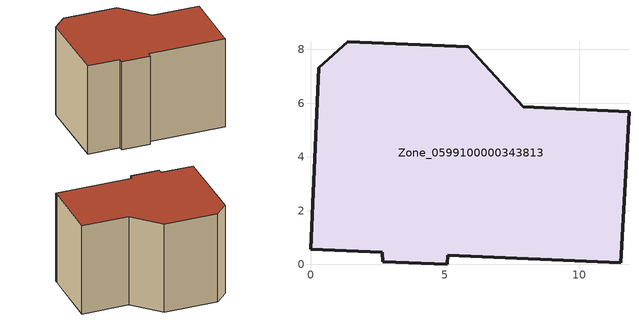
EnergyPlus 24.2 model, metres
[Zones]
Zone_0599100000343813
 floor ground (C_G): 0.31,7.31 1.38,8.29 5.87,8.1 7.92,5.87 11.85,5.68 11.57,0.38 11.53,0.07 5.11,0.35 5.09,0 2.68,0.1 2.67,0.45 0,0.57 z1.32
 wall outside (C_F): 2.68,0.1 5.09,0 5.11,0.35 11.53,0.07 11.57,0.38 11.85,5.68 7.92,5.87 5.87,8.1 1.38,8.29 0.31,7.31 0,0.57 2.67,0.45 2.68,0.1 z1.32:9.21
 roof outside (C_R): 0.31,7.31 0,0.57 2.67,0.45 2.68,0.1 5.09,0 5.11,0.35 11.53,0.07 11.57,0.38 11.85,5.68 7.92,5.87 5.87,8.1 1.38,8.29 z9.21
[BUILDING]
Pand.0599100000343813: North Axis=0; Terrain=City; Loads Convergence Tolerance Value=0.04; Temperature Convergence Tolerance Value=0.4; Solar Distribution=FullExterior; Maximum Number of Warmup Days=25; Minimum Number of Warmup Days=1
[Site:Location]
Rotterdam.The.Hague.AP_ZH_NLD Design_Conditions: Latitude=51.96; Longitude=4.45; Time Zone=1; Elevation=-4.5
[SITE:GROUNDTEMPERATURE:BUILDINGSURFACE]
18, 18, 18, 18, 18, 18, 18, 18, 18, 18, 18, 18
[MATERIAL] Thermal Absorptance=0.9; Solar Absorptance=0.7; Visible Absorptance=0.7
Name | Roughness | Thickness | Conductivity | Density | Specific Heat
G.TC.1992-2005 | MediumSmooth | 0.15 | 0.06 | 540 | 1210
F.TC.1992-2005 | Rough | 0.3 | 0.12 | 1920 | 840
R.TC.1992-2005 | MediumRough | 0.2 | 0.08 | 1500 | 1000
[CONSTRUCTION]
C_G: G.TC.1992-2005
C_F: F.TC.1992-2005
C_R: R.TC.1992-2005
[ZONE]
Zone_0599100000343813: Type=1; Multiplier=1; Ceiling Height=Autocalculate; Volume=Autocalculate; Floor Area=autocalculate; Part of Total Floor Area=Yes
[ZONEINFILTRATION:DESIGNFLOWRATE]
Infil_Zone_0599100000343813: Zone or ZoneList or Space or SpaceList=Zone_0599100000343813; Schedule=AlwaysOn; Design Flow Rate Calculation Method=Flow/Area; Flow Rate per Floor Area=0.0015; Constant Term Coefficient=1; Temperature Term Coefficient=0; Velocity Term Coefficient=0; Velocity Squared Term Coefficient=0
[HVACTEMPLATE:ZONE:IDEALLOADSAIRSYSTEM]
Zone_0599100000343813: Maximum Heating Supply Air Temperature=50; Minimum Cooling Supply Air Temperature=13; Maximum Heating Supply Air Humidity Ratio=0.0156; Minimum Cooling Supply Air Humidity Ratio=0.0077; Heating Limit=NoLimit; Cooling Limit=NoLimit; Dehumidification Control Type=ConstantSensibleHeatRatio; Cooling Sensible Heat Ratio=0.7; Dehumidification Setpoint=60; Humidification Control Type=None; Humidification Setpoint=30; Outdoor Air Method=None; Outdoor Air Flow Rate per Person=0.00944; Outdoor Air Flow Rate per Zone Floor Area=0; Outdoor Air Flow Rate per Zone=0; Demand Controlled Ventilation Type=None; Outdoor Air Economizer Type=NoEconomizer; Heat Recovery Type=None; Sensible Heat Recovery Effectiveness=0.7; Latent Heat Recovery Effectiveness=0.65
[ZONECONTROL:THERMOSTAT]
ThermostatControl_Zone_0599100000343813: Zone or ZoneList=Zone_0599100000343813; Control Type Schedule=DualSetpointControlType; Control 1=Thermostat_Zone_0599100000343813; Temperature Difference Between Cutout And Setpoint=0
[THERMOSTATSETPOINT:DUALSETPOINT]
Thermostat_Zone_0599100000343813: Heating Setpoint Temperature Schedule=HeatingSetpoint_Zone_0599100000343813; Cooling Setpoint Temperature Schedule=CoolingSetpoint_Zone_0599100000343813
[SCHEDULE:COMPACT]
HeatingSetpoint_Zone_0599100000343813: Through: 12/31, For: AllDays, Until: 24:00, 21
CoolingSetpoint_Zone_0599100000343813: Through: 12/31, For: AllDays, Until: 24:00, 24
DualSetpointControlType: Through: 12/31, For: AllDays, Until: 24:00, 4
AlwaysOn: Through: 12/31, For: AllDays, Until: 24:00, 1
